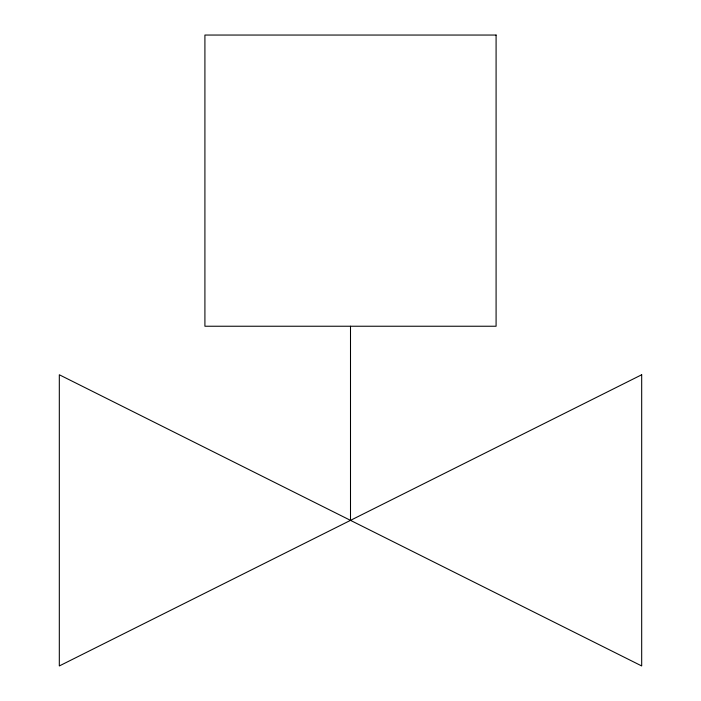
<?xml version="1.0" encoding="UTF-8"?>
<svg xmlns="http://www.w3.org/2000/svg" width="701" height="701" viewBox="0 0 701 701"><rect width="100%" height="100%" fill="white"/><g stroke="black" fill="none" stroke-linecap="round" stroke-linejoin="round"><path stroke-width="1.05" d="M350.5 326.237L350.5 520.361M641.687 374.763L59.313 665.95L59.313 374.763L641.687 665.95L641.687 374.763M496.089 35.05L204.911 35.05L204.911 326.237L496.089 326.237L496.089 35.05"/></g></svg>
